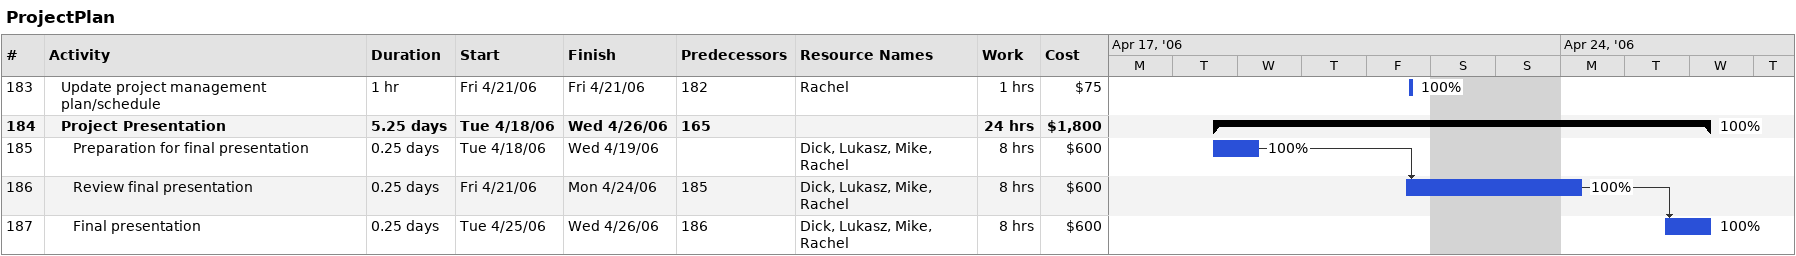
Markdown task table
ProjectPlan

| ID | Level | Task | Duration | Start | Finish | Predecessors | Resources | % complete | Work (h) | Cost ($) |
|---|---|---|---|---|---|---|---|---|---|---|
| 183 | 2 | Update project management plan/schedule | 1h | 2006-04-21 | 2006-04-21 | 182 | Rachel | 100 | 1 | 75 |
| 184 | 2 | **Project Presentation** | 5.25d | 2006-04-18 | 2006-04-26 | 165 |  | 100 | 24 | 1800 |
| 185 | 3 | Preparation for final presentation | 0.25d | 2006-04-18 | 2006-04-19 |  | Dick, Lukasz, Mike, Rachel | 100 | 8 | 600 |
| 186 | 3 | Review final presentation | 0.25d | 2006-04-21 | 2006-04-24 | 185 | Dick, Lukasz, Mike, Rachel | 100 | 8 | 600 |
| 187 | 3 | Final presentation | 0.25d | 2006-04-25 | 2006-04-26 | 186 | Dick, Lukasz, Mike, Rachel | 100 | 8 | 600 |
